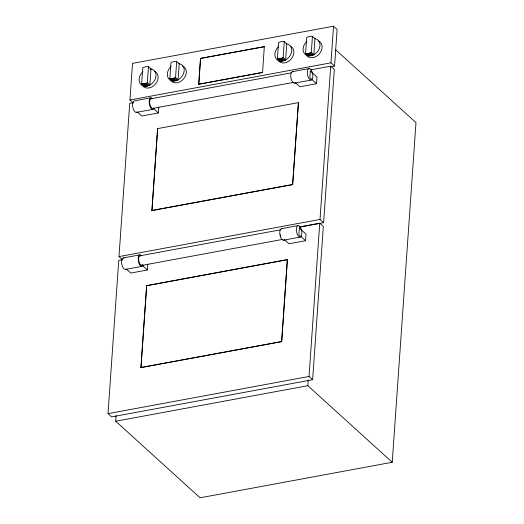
<?xml version="1.0" encoding="UTF-8"?>
<svg xmlns="http://www.w3.org/2000/svg" width="524" height="524" viewBox="0 0 524 524"><rect width="100%" height="100%" fill="white"/><g stroke="black" fill="none" stroke-linecap="round" stroke-linejoin="round"><path stroke-width="0.79" d="M299.643 226.931L319.745 223.217L323.341 226.473L312.625 379.723L111.612 416.901L108.016 413.639L118.732 260.395L122.754 259.649M122.59 259.865L119 256.603L129.716 103.359L133.738 102.612M132.945 102.711L129.952 99.992L132.513 63.378L333.526 26.2L337.115 29.455L334.554 66.076L330.533 66.817M335.799 49.891L415.984 122.636L392.234 462.26L200.089 497.8L115.686 421.231L116.086 415.519M141.637 83.794L142.757 67.734L145.659 66.699L148.482 66.672L150.991 68.945L149.864 85.006L146.969 86.041L144.146 86.067L141.637 83.794L144.46 83.768L147.362 82.733L148.482 66.672M126.35 269.009L130.81 273.05L147.408 269.984L147.82 264.109M137.327 111.972L141.788 116.02L158.392 112.948L158.798 107.073M140.917 367.553L146.648 285.639L287.368 259.609L281.716 341.589L140.917 367.553L281.716 341.589M151.901 210.517L157.626 128.603L298.425 102.638L292.693 184.553L151.901 210.517L292.693 184.553M140.989 367.619L146.648 285.639M151.973 210.583L157.626 128.603M178.278 63.627L179.188 63.732L178.068 79.792L175.173 80.827L172.344 80.847L169.842 78.574L170.962 62.52L173.857 61.485L176.686 61.459L179.188 63.732A9.583 7.421 -47.8 0 1 182.712 75.318A9.583 7.421 -47.8 0 1 169.711 79.707A9.583 7.421 -47.8 0 1 171.099 66.469M178.068 79.792L175.56 77.519L176.686 61.459M264.312 46.61L262.583 72.456L198.76 84.259L200.489 58.413L264.384 46.675L200.489 58.413M198.76 84.259L200.561 58.478M277.406 58.681L278.532 42.621L281.427 41.586L284.25 41.566L286.759 43.839L285.632 59.893L282.737 60.928L279.914 60.954L277.406 58.681L280.235 58.655L283.13 57.62L284.25 41.566M281.643 341.524L287.368 259.609M292.621 184.487L298.425 102.638M314.957 38.619L313.837 54.679L310.942 55.714L308.112 55.74L305.61 53.468L306.73 37.407L309.632 36.372L312.455 36.346L314.957 38.619A9.583 7.421 -47.8 0 1 318.487 50.212A9.583 7.421 -47.8 0 1 305.479 54.594A9.583 7.421 -47.8 0 1 306.868 41.363M313.837 54.679L311.328 52.407L312.455 36.346M305.564 240.732L306.023 234.123L299.335 228.058L298.877 234.667L305.564 240.732L288.96 243.804L284.506 239.756M316.542 83.696L317.007 77.087L310.319 71.022L309.854 77.631L316.542 83.696L299.944 86.768L295.484 82.72M392.234 462.26L307.83 385.697L308.23 379.979M312.625 379.723L309.029 376.461L319.745 223.217M319.581 223.427L323.603 222.687L320.013 219.425L330.729 66.181L310.627 69.902M334.554 66.076L330.965 62.815L333.526 26.2M323.603 222.687L334.319 69.437L330.729 66.181M169.842 78.574L172.665 78.554L175.56 77.519M305.61 53.468L308.433 53.441L311.328 52.407M198.688 84.194L262.583 72.456M129.952 99.992L330.965 62.815M150.879 97.824L134.275 100.89A5.849 2.594 79.5 0 0 132.932 107.846A5.849 2.594 79.5 0 0 137.013 112.09M292.431 71.644L309.036 68.572M291.796 72.725L151.05 98.754A4.906 2.175 79.5 0 0 149.923 104.584A4.906 2.175 79.5 0 0 153.342 108.134M152.818 108.396L293.564 82.366M136.384 112.398L152.988 109.333M294.54 83.152L311.145 80.08A5.849 2.594 79.5 0 0 311.773 71.054A5.849 2.594 79.5 0 0 307.346 71.84A5.849 2.594 79.5 0 0 311.145 80.08M119 256.603L320.013 219.425M123.297 257.926L139.895 254.854M281.447 228.674L298.051 225.608M140.065 255.791L280.818 229.754M299.479 227.147L317.976 223.728M141.834 265.432L282.587 239.403M125.406 269.434L142.004 266.362M283.563 240.182L300.16 237.117A5.849 2.594 79.5 0 0 300.789 228.091A5.849 2.594 79.5 0 0 296.368 228.877A5.849 2.594 79.5 0 0 300.16 237.117M146.72 285.704L287.44 259.675M108.016 413.639L309.029 376.461M115.686 421.231L307.83 385.697M150.074 68.841L150.991 68.945M310.378 52.859L312.887 55.131M309.409 53.206L311.918 55.479M308.433 53.441L310.942 55.714M307.47 53.566L309.972 55.839M306.52 53.572L309.029 55.845M283.13 57.62L285.632 59.893M282.174 58.072L284.683 60.345M281.205 58.419L283.713 60.692M280.235 58.655L282.737 60.928M279.266 58.78L281.774 61.053M278.323 58.786L280.825 61.059M174.61 77.971L177.119 80.244M173.641 78.312L176.143 80.585M172.665 78.554L175.173 80.827M171.702 78.672L174.204 80.945M170.752 78.685L173.261 80.958M147.362 82.733L149.864 85.006M146.406 83.185L148.914 85.458M145.436 83.532L147.945 85.805M144.46 83.768L146.969 86.041M143.497 83.892L146 86.165M142.548 83.899L145.056 86.172M153.375 108.396L158.392 112.948M141.834 264.928L147.408 269.984M295.169 82.838A5.849 2.594 79.5 0 1 290.931 77.847A5.849 2.594 79.5 0 1 293.126 71.722M154.122 108.33A5.849 2.594 79.5 0 1 149.379 104.027A5.849 2.594 79.5 0 1 152.294 98.368M284.185 239.874A5.849 2.594 79.5 0 1 279.947 234.883A5.849 2.594 79.5 0 1 282.148 228.759M142.79 264.6A4.906 2.175 79.5 0 1 138.945 261.614A4.906 2.175 79.5 0 1 140.655 255.856M280.668 236.042A4.906 2.175 79.5 0 1 280.366 234.811M126.029 269.12A5.849 2.594 79.5 0 1 121.797 264.135A5.849 2.594 79.5 0 1 123.992 258.005M143.144 265.367A5.849 2.594 79.5 0 1 138.395 261.063A5.849 2.594 79.5 0 1 141.316 255.404M318.382 40.918A9.583 7.421 -47.8 0 1 319.195 54.018A9.583 7.421 -47.8 0 1 306.029 54.706M286.097 43.747A9.583 7.421 -47.8 0 1 290.551 54.948A9.583 7.421 -47.8 0 1 277.451 59.939A9.583 7.421 -47.8 0 1 278.67 46.577M290.178 46.132A9.583 7.421 -47.8 0 1 290.99 59.232A9.583 7.421 -47.8 0 1 277.825 59.926M182.614 66.031A9.583 7.421 -47.8 0 1 183.42 79.131A9.583 7.421 -47.8 0 1 170.261 79.818M150.329 68.86A9.583 7.421 -47.8 0 1 154.783 80.061A9.583 7.421 -47.8 0 1 141.677 85.045A9.583 7.421 -47.8 0 1 142.895 71.69M154.41 71.244A9.583 7.421 -47.8 0 1 155.222 84.344A9.583 7.421 -47.8 0 1 142.056 85.032"/></g></svg>
